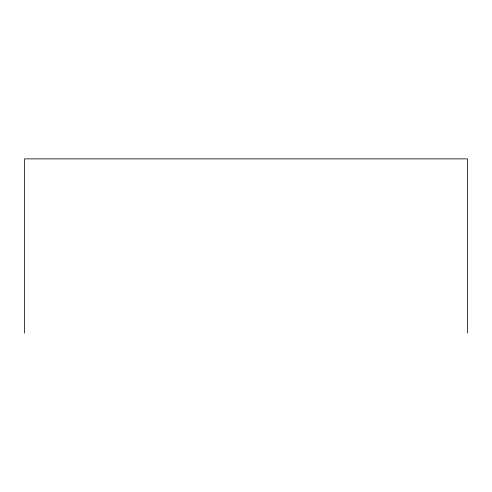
<?xml version="1.0" encoding="UTF-8"?>
<svg xmlns="http://www.w3.org/2000/svg" width="492" height="492" viewBox="0 0 492 492"><rect width="100%" height="100%" fill="white"/><g stroke="black" fill="none" stroke-linecap="round" stroke-linejoin="round"><path stroke-width="0.74" d="M467.4 333.121L467.4 158.879L24.6 158.879L24.6 333.121"/></g></svg>
